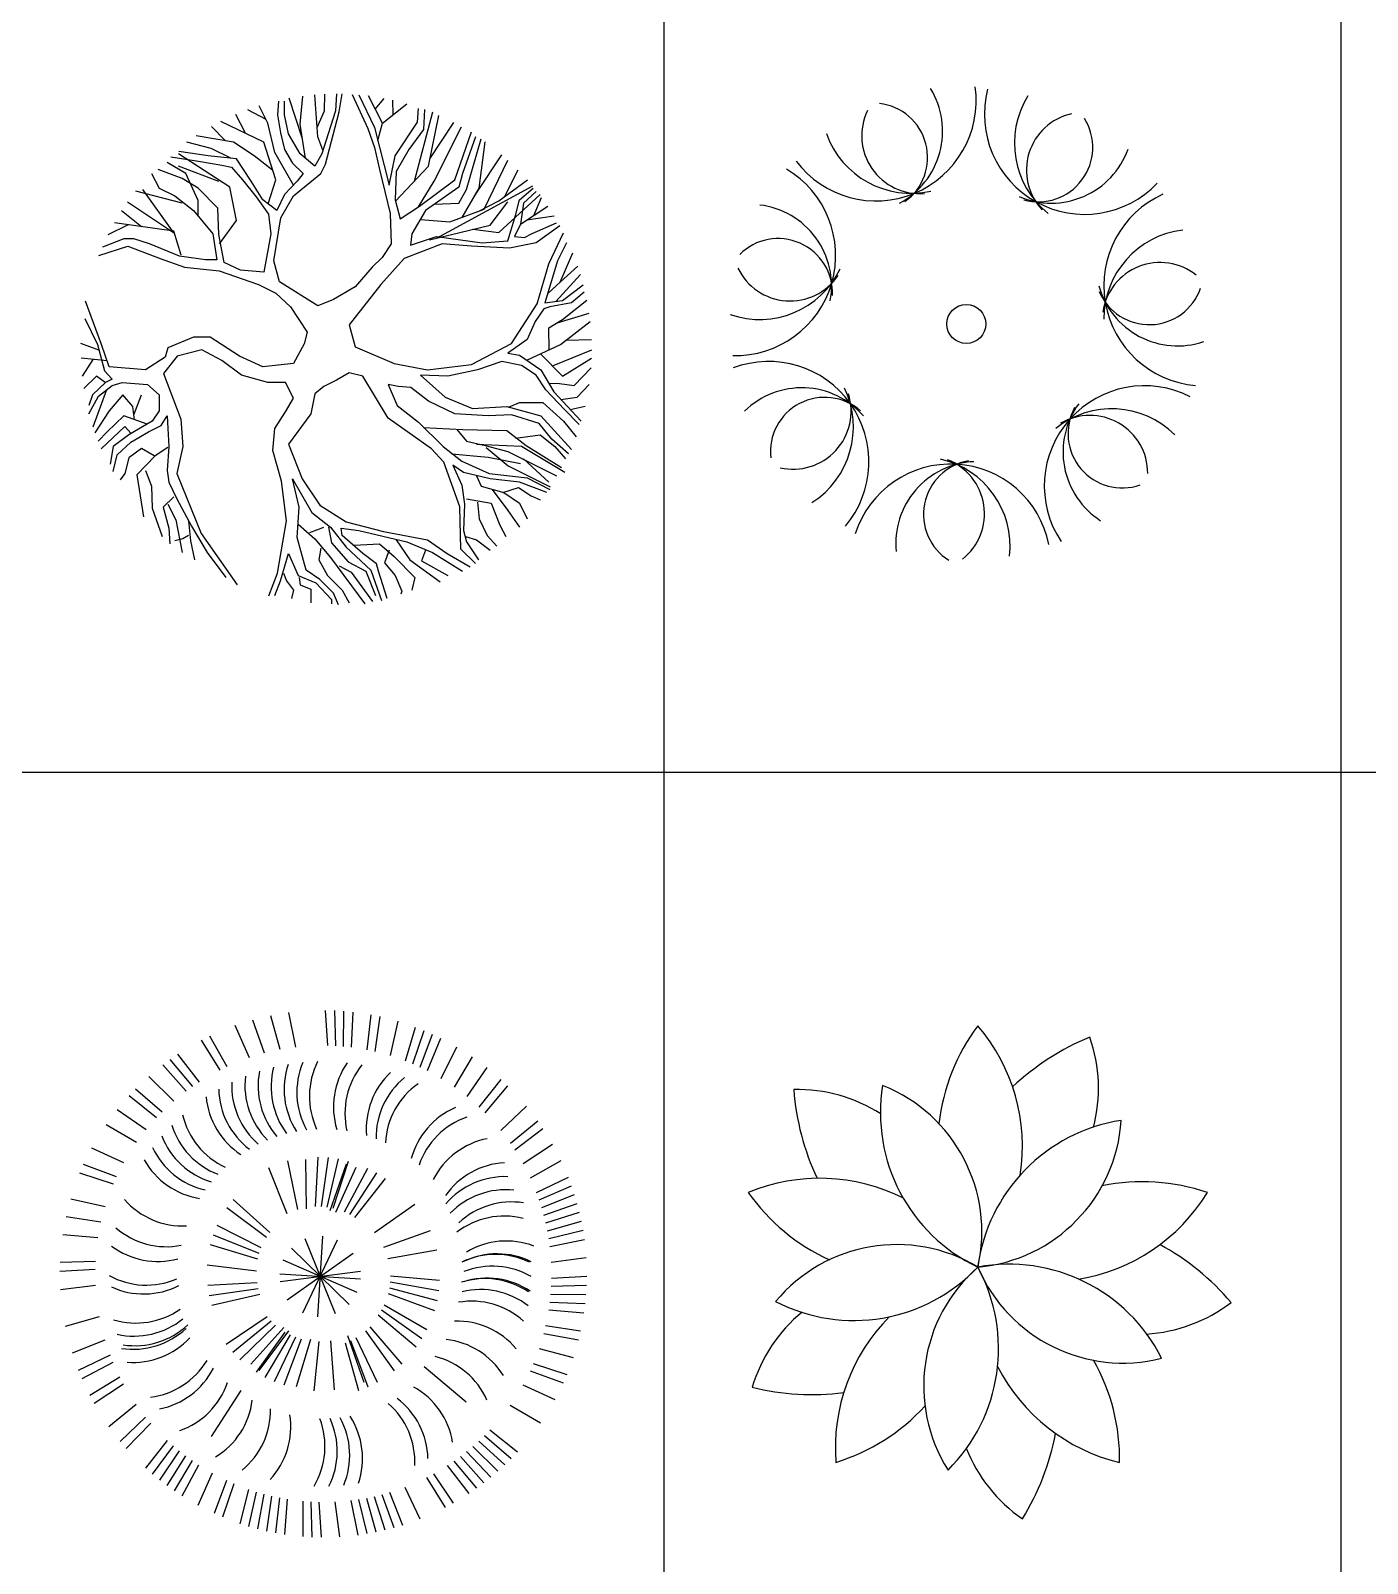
# Model space of a CAD drawing. Header units: inches. Extents: x 7658 to 73799, y 48 to 40262.
# Drawn here: x 32383 to 36546, y 28660 to 33433 of the extents above; entities that cross this region are included whole.
import ezdxf

# ---------------------------------------------------------------- set-up
doc = ezdxf.new("R2010")
doc.units = ezdxf.units.IN
doc.layers.add('www.cad-blocks.net', color=7, linetype='Continuous')
doc.styles.get("Standard").update_dxf_attribs({"font": 'arial.ttf'})

# ---------------------------------------------------------------- blocks, each defined once
blk = doc.blocks.new('A$C516926BB')
for p, q in [((22.968, 38.5194), (22.968, 0)), ((25.0771, 38.5194), (25.0771, 0)), ((0, 30.4302), (62.4121, 30.4302))]:
    blk.add_line(p, q)
blk = doc.blocks.new('A$C17B7700A')
at = {"color": 0}
for p, q in [((0.69, 1.4512), (0.6481, 1.5773)), ((0.6828, 1.4963), (0.6915, 1.5843)), ((0.7377, 1.4571), (0.7285, 1.5882)), ((0.759, 1.5387), (0.7591, 1.5902)), ((0.7956, 1.5911), (0.7926, 1.5387)), ((0.8047, 1.5355), (0.8141, 1.5908)), ((0.8447, 1.5895), (0.8932, 1.4832)), ((0.8658, 1.5878), (0.9145, 1.4865)), ((0.939, 1.4996), (0.8955, 1.5847)), ((0.9166, 1.5433), (0.9442, 1.577)), ((0.5765, 1.511), (0.52, 1.5419)), ((0.5822, 1.4996), (0.555, 1.5539)), ((0.6157, 1.5682), (0.6126, 1.5257)), ((0.634, 1.5257), (0.634, 1.5682)), ((0.7356, 1.4865), (0.759, 1.5387)), ((0.762, 1.3721), (0.8047, 1.5355)), ((0.7926, 1.5387), (0.7773, 1.4898)), ((0.939, 1.4996), (1.0148, 1.5602)), ((0.9721, 1.5261), (0.9717, 1.5713)), ((1.0388, 1.3198), (1.0957, 1.5353)), ((1.0487, 1.5028), (1.0518, 1.5453)), ((1.07, 1.542), (1.067, 1.4799)), ((0.4507, 1.445), (0.4066, 1.4896)), ((0.5699, 1.4407), (0.436, 1.5053)), ((0.5127, 1.4683), (0.4824, 1.5269)), ((0.6035, 1.4081), (0.5822, 1.4996)), ((0.6126, 1.5257), (0.6218, 1.4701)), ((0.6462, 1.4669), (0.634, 1.5257)), ((0.6998, 1.3902), (0.6828, 1.4963)), ((0.7773, 1.4898), (0.7499, 1.4048)), ((0.8932, 1.4832), (0.9145, 1.4244)), ((0.9145, 1.4865), (0.9603, 1.3068)), ((0.9248, 1.446), (0.939, 1.4996)), ((0.9786, 1.3983), (1.0487, 1.5028)), ((1.067, 1.4799), (1.0213, 1.4178)), ((1.0822, 1.3656), (1.1149, 1.5241)), ((1.0871, 1.3893), (1.1614, 1.5018)), ((1.1006, 1.3198), (1.1854, 1.4888)), ((0.4053, 1.4211), (0.3299, 1.4407)), ((0.4755, 1.4407), (0.359, 1.4607)), ((0.5395, 1.3983), (0.4755, 1.4407)), ((0.6065, 1.3231), (0.5699, 1.4407)), ((0.6218, 1.4701), (0.634, 1.4178)), ((0.6828, 1.4048), (0.6462, 1.4669)), ((0.7534, 1.4157), (0.7377, 1.4571)), ((1.1646, 1.3231), (1.2164, 1.4734)), ((1.2286, 1.4571), (1.1889, 1.3427)), ((1.2012, 1.2938), (1.2464, 1.4508)), ((1.2408, 1.297), (1.2586, 1.4423)), ((0.2803, 1.395), (0.3657, 1.3819)), ((0.4632, 1.3003), (0.3034, 1.4047)), ((0.3962, 1.3983), (0.3047, 1.4113)), ((0.4846, 1.3885), (0.3962, 1.3983)), ((0.4665, 1.3905), (0.4053, 1.4211)), ((0.5303, 1.3198), (0.4846, 1.3885)), ((0.597, 1.3537), (0.5395, 1.3983)), ((0.6616, 1.307), (0.6035, 1.4081)), ((0.634, 1.4178), (0.6584, 1.3754)), ((0.7285, 1.3656), (0.6828, 1.4048)), ((0.7499, 1.4048), (0.7285, 1.3656)), ((0.9145, 1.4244), (0.9298, 1.3558)), ((0.9603, 1.3068), (0.9786, 1.3983)), ((1.0213, 1.4178), (0.9816, 1.3492)), ((1.2331, 1.2841), (1.311, 1.4013)), ((1.2561, 1.2317), (1.3293, 1.3852)), ((0.2193, 1.3427), (0.2437, 1.297)), ((0.315, 1.3278), (0.2407, 1.3558)), ((0.3265, 1.3432), (0.2688, 1.3778)), ((0.4291, 1.318), (0.3034, 1.3662)), ((0.365, 1.2586), (0.3265, 1.3432)), ((0.3657, 1.3819), (0.4389, 1.3689)), ((0.4389, 1.3689), (0.4694, 1.3624)), ((0.4694, 1.3624), (0.5029, 1.3231)), ((0.6584, 1.3754), (0.6919, 1.3427)), ((0.6615, 1.2741), (0.7469, 1.3427)), ((0.6919, 1.3427), (0.6737, 1.3198)), ((0.7469, 1.3427), (0.762, 1.3721)), ((0.9298, 1.3558), (0.9633, 1.2185)), ((0.9816, 1.3492), (0.9786, 1.2611)), ((0.9796, 1.2572), (1.0822, 1.3656)), ((1.1889, 1.3427), (1.1768, 1.3003)), ((1.3195, 1.2707), (1.3615, 1.3543)), ((0.1919, 1.2932), (0.2881, 1.1587)), ((0.2437, 1.297), (0.2925, 1.2741)), ((0.365, 1.2971), (0.315, 1.3278)), ((0.4265, 1.2356), (0.365, 1.2971)), ((0.4842, 1.1971), (0.4632, 1.3003)), ((0.5029, 1.3231), (0.5457, 1.2702)), ((0.5669, 1.2611), (0.5303, 1.3198)), ((0.5832, 1.2486), (0.6065, 1.3231)), ((0.6737, 1.3198), (0.634, 1.2774)), ((1.0518, 1.2395), (1.1006, 1.3198)), ((1.0548, 1.2414), (1.1646, 1.3231)), ((1.1768, 1.3003), (1.0731, 1.2284)), ((1.1099, 1.1425), (1.4072, 1.3047)), ((1.1768, 1.2512), (1.2012, 1.2938)), ((1.1869, 1.2062), (1.2408, 1.297)), ((1.3018, 1.2578), (1.3908, 1.323)), ((1.3659, 1.2611), (1.4085, 1.297)), ((0.2881, 1.1587), (0.1453, 1.2541)), ((0.315, 1.2509), (0.1709, 1.2885)), ((0.2925, 1.2741), (0.3504, 1.2284)), ((0.365, 1.2125), (0.365, 1.2586)), ((0.5457, 1.2702), (0.5842, 1.2164)), ((0.6096, 1.2284), (0.5669, 1.2611)), ((0.634, 1.2774), (0.6096, 1.2284)), ((0.6226, 1.2048), (0.6615, 1.2741)), ((0.9786, 1.2611), (0.9938, 1.2023)), ((0.9938, 1.2023), (1.0548, 1.2414)), ((1.1013, 1.2479), (1.1768, 1.2512)), ((1.2218, 1.2651), (1.2331, 1.2841)), ((1.2368, 1.2246), (1.3018, 1.2578)), ((1.2743, 1.1826), (1.3293, 1.2545)), ((1.3018, 1.1598), (1.4302, 1.2778)), ((1.3536, 1.212), (1.3659, 1.2611)), ((1.378, 1.2512), (1.3689, 1.1859)), ((1.3689, 1.1859), (1.4542, 1.2414)), ((1.4176, 1.2872), (1.378, 1.2512)), ((1.4102, 1.2128), (1.4347, 1.2689)), ((0.189, 1.1772), (0.1267, 1.2265)), ((0.3504, 1.2284), (0.4111, 1.1549)), ((0.4297, 1.1532), (0.4265, 1.2356)), ((0.4311, 1.1239), (0.4842, 1.1971)), ((0.5842, 1.2164), (0.5919, 1.1549)), ((0.6005, 1.0716), (0.6226, 1.2048)), ((0.9633, 1.2185), (0.9664, 1.1238)), ((1.0731, 1.2284), (1.0303, 1.1549)), ((1.0585, 1.2001), (1.1493, 1.1924)), ((1.1493, 1.1924), (1.2561, 1.2317)), ((1.3293, 1.1337), (1.3536, 1.212)), ((1.389, 1.199), (1.4736, 1.2113)), ((0.1471, 1.183), (0.0841, 1.152)), ((0.2895, 1.1631), (0.104, 1.1891)), ((0.3123, 1.0887), (0.2895, 1.1631)), ((0.4111, 1.1549), (0.4227, 1.0742)), ((0.4457, 1.0665), (0.4297, 1.1532)), ((0.5919, 1.1549), (0.5699, 1.0356)), ((1.0303, 1.1549), (1.0264, 1.1203)), ((1.0264, 1.1203), (1.1072, 1.1472)), ((1.0852, 1.1365), (1.2743, 1.1826)), ((1.1072, 1.1472), (1.25, 1.1271)), ((1.2209, 1.1696), (1.3018, 1.1598)), ((1.3689, 1.1859), (1.3506, 1.1467)), ((1.3506, 1.1467), (1.381, 1.1434)), ((1.381, 1.1434), (1.4055, 1.1565)), ((1.4055, 1.1565), (1.4817, 1.1892)), ((1.4919, 1.1798), (1.4176, 1.1271)), ((1.4573, 1.0618), (1.5033, 1.1582)), ((0.0556, 1.0883), (0.1461, 1.1173)), ((0.134, 1.1402), (0.0668, 1.114)), ((0.1644, 1.1402), (0.134, 1.1402)), ((0.1461, 1.1173), (0.2468, 1.0781)), ((0.2132, 1.1238), (0.1644, 1.1402)), ((0.3073, 1.0857), (0.2132, 1.1238)), ((0.9664, 1.1238), (0.938, 1.0818)), ((1.1249, 1.1238), (1.0072, 1.078)), ((1.2164, 1.1173), (1.1249, 1.1238)), ((1.3353, 1.1108), (1.2164, 1.1173)), ((1.25, 1.1271), (1.3293, 1.1337)), ((1.4176, 1.1271), (1.3353, 1.1108)), ((1.5122, 1.1271), (1.4848, 1.0716)), ((0.2468, 1.0781), (0.3227, 1.0511)), ((0.388, 1.0742), (0.3073, 1.0857)), ((0.3227, 1.0511), (0.4303, 1.0396)), ((0.4227, 1.0742), (0.388, 1.0742)), ((0.4968, 1.0422), (0.4457, 1.0665)), ((0.6188, 1.0062), (0.6005, 1.0716)), ((0.9072, 1.0511), (0.8536, 0.9898)), ((0.938, 1.0818), (0.9072, 1.0511)), ((1.0072, 1.078), (0.9341, 0.9973)), ((1.4207, 0.9376), (1.4573, 1.0618)), ((1.4848, 1.0716), (1.4451, 0.9409)), ((1.4923, 1.0047), (1.532, 1.0958)), ((1.4939, 1.0062), (1.5474, 1.0548)), ((0.4303, 1.0396), (0.5534, 0.9973)), ((0.5699, 1.0356), (0.4968, 1.0422)), ((0.7377, 0.9311), (0.6188, 1.0062)), ((1.4539, 0.9699), (1.4939, 1.0062)), ((1.4793, 0.945), (1.556, 1.0285)), ((0.5534, 0.9973), (0.6072, 0.9704)), ((0.6072, 0.9704), (0.6523, 0.9278)), ((0.8536, 0.9898), (0.7865, 0.9507)), ((0.9341, 0.9973), (0.8352, 0.8723)), ((1.5, 0.9474), (1.564, 0.9964)), ((1.5671, 0.9736), (1.5274, 0.9409)), ((0.0638, 0.8102), (0.0141, 0.9455)), ((0.6523, 0.9278), (0.7042, 0.8494)), ((0.7865, 0.9507), (0.7377, 0.9311)), ((1.3414, 0.8135), (1.4207, 0.9376)), ((1.4421, 0.9212), (1.4146, 0.8821)), ((1.4603, 0.9278), (1.4421, 0.9212)), ((1.4451, 0.9409), (1.5, 0.9474)), ((1.5274, 0.9409), (1.4603, 0.9278)), ((1.4831, 0.8782), (1.5829, 0.9078)), ((1.5, 0.8886), (1.5759, 0.9488)), ((0.012, 0.8918), (0.0516, 0.8102)), ((0.8352, 0.8723), (0.8536, 0.8037)), ((1.4146, 0.8821), (1.3902, 0.8265)), ((1.4573, 0.8625), (1.5, 0.8886)), ((1.4587, 0.7941), (1.4573, 0.8625)), ((1.4939, 0.8102), (1.5861, 0.8825)), ((0.056, 0.7934), (0, 0.8136)), ((0.3504, 0.8331), (0.2711, 0.8004)), ((0.4023, 0.8331), (0.3504, 0.8331)), ((0.4937, 0.7743), (0.4023, 0.8331)), ((0.6957, 0.8128), (0.6615, 0.7514)), ((0.7042, 0.8494), (0.6957, 0.8128)), ((1.2164, 0.7481), (1.3414, 0.8135)), ((1.3902, 0.8265), (1.3293, 0.7841)), ((1.5122, 0.8245), (1.5903, 0.8264)), ((0.0817, 0.7599), (0.0003, 0.7678)), ((0.0366, 0.7643), (0.0042, 0.7117)), ((0.0516, 0.8102), (0.0729, 0.7285)), ((0.0882, 0.7416), (0.0638, 0.8102)), ((0.262, 0.771), (0.201, 0.7318)), ((0.2996, 0.7744), (0.2573, 0.7206)), ((0.2711, 0.8004), (0.262, 0.771)), ((0.3765, 0.7936), (0.2996, 0.7744)), ((0.4389, 0.7612), (0.3765, 0.7936)), ((0.5669, 0.7416), (0.4937, 0.7743)), ((0.8536, 0.8037), (0.9755, 0.7514)), ((1.3293, 0.7841), (1.3659, 0.7775)), ((1.3659, 0.7775), (1.4329, 0.7318)), ((1.3885, 0.762), (1.4939, 0.8102)), ((1.4311, 0.7815), (1.5, 0.7122)), ((1.4685, 0.7439), (1.5908, 0.7938)), ((1.5, 0.7122), (1.5904, 0.768)), ((0.0729, 0.7285), (0.0974, 0.7024)), ((0.201, 0.7318), (0.0882, 0.7416)), ((0.2573, 0.7206), (0.3108, 0.5783)), ((0.4998, 0.7155), (0.4389, 0.7612)), ((0.6615, 0.7514), (0.5669, 0.7416)), ((0.8352, 0.722), (0.7956, 0.6991)), ((0.8779, 0.7122), (0.8352, 0.722)), ((0.9755, 0.7514), (1.0792, 0.7318)), ((1.0792, 0.7318), (1.2164, 0.7481)), ((1.2347, 0.7318), (1.1432, 0.7122)), ((1.3109, 0.7579), (1.2347, 0.7318)), ((1.3719, 0.7449), (1.3109, 0.7579)), ((1.4176, 0.7155), (1.3719, 0.7449)), ((1.4329, 0.7318), (1.4726, 0.6631)), ((1.5366, 0.6828), (1.5888, 0.7381)), ((0.0486, 0.7122), (0.0091, 0.6739)), ((0.076, 0.6926), (0.0363, 0.6534)), ((0.0798, 0.6694), (0.0375, 0.5534)), ((0.0759, 0.6925), (0.0486, 0.7122)), ((0.0547, 0.6501), (0.0974, 0.6828)), ((0.0974, 0.7024), (0.076, 0.6926)), ((0.0974, 0.6828), (0.1279, 0.6926)), ((0.1279, 0.6926), (0.2071, 0.686)), ((0.2071, 0.686), (0.2437, 0.6534)), ((0.5822, 0.6926), (0.4998, 0.7155)), ((0.6371, 0.6926), (0.5822, 0.6926)), ((0.6615, 0.6436), (0.6371, 0.6926)), ((0.756, 0.6795), (0.7285, 0.6566)), ((0.7956, 0.6991), (0.756, 0.6795)), ((0.9572, 0.5815), (0.8779, 0.7122)), ((0.9877, 0.6795), (0.9572, 0.686)), ((0.9572, 0.686), (0.9847, 0.6207)), ((1.0273, 0.6763), (0.9877, 0.6795)), ((1.0822, 0.6338), (1.0273, 0.6763)), ((1.1432, 0.7122), (1.0579, 0.7155)), ((1.0579, 0.7155), (1.1341, 0.6469)), ((1.4482, 0.6697), (1.4176, 0.7155)), ((1.5061, 0.6077), (1.4482, 0.6697)), ((1.4567, 0.6905), (1.4908, 0.6893)), ((1.4908, 0.6893), (1.5366, 0.6828)), ((1.5457, 0.6469), (1.5833, 0.6863)), ((0.0363, 0.6534), (0.0241, 0.6207)), ((0.0241, 0.5945), (0.0547, 0.6501)), ((0.1309, 0.6534), (0.0882, 0.6044)), ((0.1614, 0.6174), (0.1309, 0.6534)), ((0.1648, 0.5918), (0.1888, 0.6534)), ((0.2437, 0.6534), (0.2437, 0.6044)), ((0.6371, 0.6011), (0.6615, 0.6436)), ((0.7285, 0.6566), (0.7163, 0.5945)), ((0.9847, 0.6207), (1.0518, 0.5684)), ((1.1646, 0.5945), (1.0822, 0.6338)), ((1.1341, 0.6469), (1.2195, 0.6109)), ((1.3318, 0.6159), (1.3659, 0.6305)), ((1.3659, 0.6305), (1.439, 0.6305)), ((1.439, 0.6305), (1.503, 0.5717)), ((1.4726, 0.6631), (1.558, 0.5717)), ((1.4951, 0.639), (1.5457, 0.6469)), ((0.0882, 0.6044), (0.0436, 0.5351)), ((0.134, 0.588), (0.0821, 0.5391)), ((0.2067, 0.5626), (0.134, 0.588)), ((0.1669, 0.5765), (0.1614, 0.6174)), ((0.2437, 0.6044), (0.2223, 0.5717)), ((0.2498, 0.5586), (0.2681, 0.588)), ((0.2681, 0.588), (0.2711, 0.5488)), ((0.3108, 0.5783), (0.3169, 0.4933)), ((0.6035, 0.5488), (0.6371, 0.6011)), ((0.7163, 0.5945), (0.6462, 0.4998)), ((1.0918, 0.4862), (0.9572, 0.5815)), ((1.2682, 0.588), (1.1646, 0.5945)), ((1.2195, 0.6109), (1.3262, 0.6174)), ((1.3414, 0.5913), (1.2682, 0.588)), ((1.3262, 0.6174), (1.4329, 0.588)), ((1.4268, 0.5651), (1.3414, 0.5913)), ((1.4329, 0.588), (1.5274, 0.4835)), ((1.5518, 0.5619), (1.5061, 0.6077)), ((1.5242, 0.6078), (1.5709, 0.6186)), ((0.0821, 0.5391), (0.0532, 0.5091)), ((0.137, 0.5554), (0.0626, 0.4857)), ((0.1492, 0.5292), (0.1004, 0.4933)), ((0.1566, 0.5335), (0.137, 0.5554)), ((0.2223, 0.5717), (0.1492, 0.5292)), ((0.1553, 0.5064), (0.2102, 0.5391)), ((0.2102, 0.5391), (0.2498, 0.5586)), ((0.2711, 0.5488), (0.2742, 0.4933)), ((0.5974, 0.4802), (0.6035, 0.5488)), ((1.0518, 0.5684), (1.128, 0.4933)), ((1.067, 0.5521), (1.1889, 0.5456)), ((1.1707, 0.5456), (1.2012, 0.5097)), ((1.1889, 0.5456), (1.3262, 0.5423)), ((1.3262, 0.5423), (1.3872, 0.4965)), ((1.3536, 0.5194), (1.4299, 0.5292)), ((1.4664, 0.5162), (1.4268, 0.5651)), ((1.4299, 0.5292), (1.4756, 0.4933)), ((1.503, 0.5717), (1.5429, 0.5236)), ((0.1004, 0.4933), (0.0913, 0.4378)), ((0.1126, 0.4671), (0.1553, 0.5064)), ((0.1888, 0.4868), (0.1492, 0.4573)), ((0.2284, 0.4639), (0.1888, 0.4868)), ((0.2711, 0.49), (0.2315, 0.4639)), ((0.2742, 0.4933), (0.2681, 0.4182)), ((0.3169, 0.4933), (0.2986, 0.4084)), ((0.6249, 0.3855), (0.5974, 0.4802)), ((0.6462, 0.4998), (0.6889, 0.392)), ((1.1303, 0.4439), (1.0918, 0.4862)), ((1.128, 0.4933), (1.1859, 0.4476)), ((1.2012, 0.5097), (1.2591, 0.4965)), ((1.2316, 0.4998), (1.3725, 0.4938)), ((1.2591, 0.4965), (1.3293, 0.477)), ((1.2621, 0.49), (1.3302, 0.4324)), ((1.3725, 0.4938), (1.5071, 0.4131)), ((1.3872, 0.4965), (1.4969, 0.4279)), ((1.5183, 0.4704), (1.4664, 0.5162)), ((1.4756, 0.4933), (1.5091, 0.4541)), ((0.1004, 0.4149), (0.1126, 0.4671)), ((0.1492, 0.4573), (0.137, 0.4084)), ((0.2315, 0.4639), (0.1736, 0.4051)), ((1.1803, 0.3055), (1.1303, 0.4439)), ((1.1554, 0.4704), (1.2687, 0.4593)), ((1.192, 0.4116), (1.1585, 0.4345)), ((1.1585, 0.4345), (1.1859, 0.3724)), ((1.1859, 0.4476), (1.2713, 0.4084)), ((1.2687, 0.4593), (1.3687, 0.44)), ((1.3293, 0.477), (1.4817, 0.4018)), ((1.3302, 0.4324), (1.461, 0.367)), ((1.378, 0.4541), (1.4572, 0.3824)), ((0.137, 0.4084), (0.1217, 0.3887)), ((0.1736, 0.4051), (0.1949, 0.2744)), ((0.201, 0.4182), (0.2193, 0.3691)), ((0.2681, 0.4182), (0.2742, 0.3822)), ((0.2742, 0.3822), (0.2986, 0.3299)), ((0.2986, 0.4084), (0.3748, 0.2221)), ((0.6401, 0.2613), (0.6249, 0.3855)), ((0.6797, 0.3038), (0.6584, 0.392)), ((0.6584, 0.392), (0.7194, 0.2875)), ((0.6889, 0.392), (0.7438, 0.3104)), ((1.2743, 0.392), (1.192, 0.4116)), ((1.2316, 0.4018), (1.2469, 0.3691)), ((1.2713, 0.4084), (1.3902, 0.3953)), ((1.3659, 0.3822), (1.2743, 0.392)), ((1.4512, 0.3496), (1.3659, 0.3822)), ((1.3902, 0.3953), (1.4603, 0.3593)), ((0.2193, 0.3691), (0.2223, 0.3005)), ((0.2895, 0.3364), (0.2559, 0.3038)), ((1.1859, 0.3724), (1.1951, 0.3136)), ((1.2469, 0.3691), (1.317, 0.3496)), ((1.2805, 0.3593), (1.3293, 0.294)), ((1.314, 0.3496), (1.3628, 0.3658)), ((1.317, 0.3496), (1.3659, 0.3169)), ((1.3628, 0.3658), (1.4024, 0.3397)), ((1.4024, 0.3397), (1.4299, 0.3267)), ((0.2223, 0.3005), (0.2529, 0.2124)), ((0.2559, 0.3038), (0.2742, 0.2384)), ((0.2711, 0.3136), (0.2955, 0.2646)), ((0.2986, 0.3299), (0.3443, 0.245)), ((0.6737, 0.2091), (0.6797, 0.3038)), ((0.7194, 0.2875), (0.7773, 0.2417)), ((0.7438, 0.3104), (0.8261, 0.2581)), ((1.1829, 0.1731), (1.1803, 0.3055)), ((1.1951, 0.3136), (1.192, 0.2319)), ((1.2012, 0.3299), (1.2774, 0.3169)), ((1.2347, 0.3201), (1.2408, 0.2678)), ((1.2774, 0.3169), (1.3048, 0.2483)), ((1.3293, 0.294), (1.3659, 0.2417)), ((1.3659, 0.3169), (1.3902, 0.2678)), ((0.2955, 0.2646), (0.315, 0.1633)), ((0.3352, 0.2613), (0.3413, 0.1992)), ((0.3443, 0.245), (0.3931, 0.1633)), ((0.6126, 0.098), (0.6401, 0.2613)), ((0.6767, 0.2515), (0.7285, 0.2058)), ((0.7133, 0.2254), (0.756, 0.2417)), ((0.7712, 0.2417), (0.7804, 0.1927)), ((0.7773, 0.2417), (0.8261, 0.1797)), ((0.8261, 0.2581), (0.942, 0.2286)), ((1.2408, 0.2678), (1.2652, 0.2156)), ((1.3048, 0.2483), (1.3232, 0.2124)), ((0.2742, 0.2384), (0.2773, 0.1895)), ((0.3169, 0.2058), (0.2925, 0.1992)), ((0.3352, 0.2156), (0.3169, 0.2058)), ((0.3413, 0.1992), (0.3535, 0.1404)), ((0.3748, 0.2221), (0.4867, 0.0623)), ((0.7011, 0.1078), (0.6737, 0.2091)), ((0.7285, 0.2058), (0.7773, 0.147)), ((0.7804, 0.1927), (0.8322, 0.1339)), ((0.8139, 0.2156), (0.8109, 0.2384)), ((0.8109, 0.2384), (0.8658, 0.2319)), ((0.8779, 0.16), (0.8139, 0.2156)), ((0.8658, 0.2319), (1.0152, 0.196)), ((0.942, 0.2286), (1.0792, 0.2025)), ((0.9816, 0.2025), (1.0243, 0.1404)), ((1.0152, 0.196), (1.0945, 0.1633)), ((1.0792, 0.2025), (1.1402, 0.16)), ((1.192, 0.2319), (1.2012, 0.196)), ((1.1981, 0.2124), (1.2316, 0.2025)), ((1.2012, 0.196), (1.2378, 0.1404)), ((1.2316, 0.2025), (1.2743, 0.1698)), ((1.2652, 0.2156), (1.2957, 0.1829)), ((0.3931, 0.1633), (0.451, 0.0849)), ((0.6218, 0.0751), (0.6462, 0.16)), ((0.6462, 0.16), (0.6767, 0.0914)), ((0.7469, 0.1764), (0.7407, 0.1404)), ((0.7773, 0.147), (0.884, 0.0032)), ((0.8261, 0.1797), (0.9024, 0.1078)), ((0.8505, 0.1862), (0.9298, 0.1895)), ((0.9206, 0.1274), (0.8779, 0.16)), ((0.9298, 0.1895), (0.9755, 0.1503)), ((0.9603, 0.1698), (0.945, 0.1306)), ((0.9755, 0.1503), (1.0395, 0.0849)), ((1.0731, 0.1698), (1.0609, 0.1371)), ((1.0945, 0.1633), (1.1889, 0.1045)), ((1.1402, 0.16), (1.2121, 0.1179)), ((1.2288, 0.1285), (1.1829, 0.1731)), ((0.5857, 0.0281), (0.6126, 0.098)), ((0.631, 0.098), (0.6401, 0.0751)), ((0.7438, 0.0784), (0.7011, 0.1078)), ((0.7407, 0.1404), (0.7682, 0.0914)), ((0.8047, 0.1209), (0.8413, 0.1012)), ((0.8322, 0.1339), (0.8871, 0.1045)), ((0.8413, 0.1012), (0.9084, 0.0098)), ((0.8871, 0.1045), (0.9176, 0.0294)), ((0.9024, 0.1078), (0.9359, 0.013)), ((0.9267, 0.1045), (0.9206, 0.1274)), ((0.9541, 0.0196), (0.9267, 0.1045)), ((0.945, 0.1306), (0.9786, 0.0914)), ((1.0243, 0.1404), (1.1188, 0.0718)), ((1.0609, 0.1371), (1.1432, 0.0914)), ((0.6035, 0.0294), (0.6218, 0.0751)), ((0.6401, 0.0751), (0.6615, 0.0457)), ((0.6767, 0.0914), (0.7316, 0.0685)), ((0.6797, 0.0849), (0.6828, 0.062)), ((0.6828, 0.062), (0.7163, 0.049)), ((0.7163, 0.049), (0.7163, 0.0065)), ((0.7316, 0.0685), (0.7804, 0.0163)), ((0.7865, 0.0359), (0.7438, 0.0784)), ((0.7682, 0.0914), (0.8139, 0.0457)), ((0.9786, 0.0914), (0.9999, 0.0424)), ((1.0395, 0.0849), (1.0304, 0.0457)), ((0.6615, 0.0457), (0.6553, 0.0196)), ((0.7804, 0.0163), (0.7804, 0.0032)), ((0.8017, 0), (0.7865, 0.0359)), ((0.8139, 0.0457), (0.8352, 0.0065)), ((0.9999, 0.0424), (0.9968, 0.0326))]:
    blk.add_line(p, q, dxfattribs=at)
at = {"color": 0, "width": 0.8, "flags": 9}
for tag, p in [('YSIZE', (0.8638, 0.7955)), ('XSIZE', (0.6593, 0.7556)), ('YSIZE', (1.0588, 0.7303)), ('XSIZE', (0.6388, 0.6879))]:
    blk.add_attdef(tag, p, '', height=0.000313, dxfattribs=at)
blk = doc.blocks.new('A$C173254E5')
at = {"color": 0}
for centre, major_axis, start_param, end_param in [((0.4538, 1.4315), (-0.3121, 0), 0.647163, 3.279985), ((0.4069, 1.3364), (-0.18, 0.18), 2.849491, 4.477456), ((1.1034, 1.3895), (0.3121, 0), 2.891156, 5.523978), ((1.1642, 1.2987), (0.1975, 0.1975), 1.799929, 3.253944), ((0.5898, 1.3221), (0.1275, 0.1275), 1.905062, 4.007947), ((0.4452, 1.2546), (-0.1197, 0.1197), 2.980486, 5.384142), ((1.1026, 1.215), (0.1275, 0.1275), 1.007464, 3.110349), ((0.9597, 1.2859), (0.1197, 0.1197), 3.653685, 6.05734), ((0.5627, 1.4224), (-0.1975, 0.1975), 1.126731, 2.580746), ((0.9998, 1.3669), (0.18, 0.18), 3.522689, 5.150655), ((0.016, 0.9499), (-0.3121, 0), 1.54476, 4.177582), ((0.0611, 0.8539), (-0.18, 0.18), 3.747089, 5.375054), ((1.4756, 0.8555), (-0.3121, 0), -1.148033, 1.484788), ((0.1489, 0.8328), (-0.1197, 0.1197), 3.878084, 6.28174), ((1.4424, 0.7513), (0.1975, 0.1975), 0.902331, 2.356346), ((0.091, 1.0293), (-0.1975, 0.1975), 2.024329, 3.478344), ((0.1863, 0.988), (-0.1275, 0.1275), 1.231863, 3.334748), ((1.3386, 0.7472), (-0.1275, 0.1275), -1.460931, 0.641955), ((1.3932, 0.9224), (-0.18, 0.18), 1.054295, 2.68226), ((1.305, 0.9032), (0.1197, 0.1197), 2.756087, 5.159742), ((0.735, 0.7361), (-0.043, 0.043), 3.926991, 10.210176), ((0.1196, 0.3072), (-0.3121, 0), 2.442359, 5.07518), ((1.2901, 0.2315), (0.3121, 0), 1.095961, 3.728782), ((0.2228, 0.2827), (-0.18, 0.18), 4.644687, 6.272652), ((0.1042, 0.4154), (0.1975, 0.1975), 4.492723, 5.946738), ((0.294, 0.3382), (0.1197, 0.1197), 0.063293, 2.466948), ((0.196, 0.4642), (-0.1275, 0.1275), 2.129461, 4.232346), ((1.188, 0.1925), (0.1975, 0.1975), 0.004733, 1.458749), ((1.291, 0.3376), (0.18, 0.18), 1.727494, 3.355459), ((1.12, 0.2711), (0.1275, 0.1275), 5.495453, 7.598339), ((1.2211, 0.3947), (-0.1197, 0.1197), 0.287693, 2.691348), ((0.6866, -0.0124), (-0.3121, 0), 3.339956, 5.972778), ((0.7701, 0.0529), (0.18, 0.18), 0.829896, 2.457861), ((0.7711, 0.1432), (-0.1197, 0.1197), -0.609905, 1.79375), ((0.5924, 0.043), (0.1975, 0.1975), 5.390321, 6.844336), ((0.6115, 0.1452), (-0.1275, 0.1275), 3.027059, 5.129944)]:
    blk.add_ellipse(centre, major_axis=major_axis, ratio=1, start_param=start_param, end_param=end_param, dxfattribs=at)
blk = doc.blocks.new('A$C10F60B90')
at = {"color": 0}
for p, q in [((0.686, 1.5186), (0.6566, 1.6242)), ((0.7351, 1.5262), (0.713, 1.6337)), ((0.8341, 1.5312), (0.8273, 1.6407)), ((0.8589, 1.5303), (0.8559, 1.64)), ((0.8837, 1.5285), (0.8845, 1.6382)), ((0.9084, 1.5259), (0.913, 1.6355)), ((0.9574, 1.518), (0.9696, 1.6271)), ((0.5902, 1.4931), (0.5463, 1.5936)), ((0.6377, 1.5075), (0.6009, 1.6108)), ((0.9816, 1.5128), (0.9977, 1.6214)), ((1.0295, 1.4999), (1.0531, 1.607)), ((1.0764, 1.4836), (1.1074, 1.5889)), ((1.0994, 1.4743), (1.1341, 1.5784)), ((0.4988, 1.4545), (0.4413, 1.5479)), ((0.5211, 1.4653), (0.467, 1.5607)), ((1.1221, 1.4642), (1.1604, 1.567)), ((1.1444, 1.4532), (1.1862, 1.5547)), ((0.4137, 1.4036), (0.3438, 1.4881)), ((0.4343, 1.4174), (0.3674, 1.5043)), ((1.1877, 1.4291), (1.2365, 1.5274)), ((1.2293, 1.402), (1.2848, 1.4966)), ((0.3549, 1.3579), (0.2766, 1.4346)), ((0.3936, 1.389), (0.3207, 1.4711)), ((1.2689, 1.3721), (1.3309, 1.4626)), ((0.3186, 1.3241), (0.235, 1.3952)), ((1.3063, 1.3394), (1.3744, 1.4254)), ((1.3241, 1.3222), (1.3952, 1.4057)), ((0.3013, 1.3063), (0.2153, 1.3744)), ((1.3738, 1.2667), (1.4532, 1.3424)), ((0.2687, 1.2689), (0.1782, 1.3309)), ((1.4036, 1.2271), (1.4881, 1.297)), ((0.2387, 1.2293), (0.1441, 1.2848)), ((1.4174, 1.2065), (1.5043, 1.2734)), ((0.1992, 1.1662), (0.0993, 1.2116)), ((1.4429, 1.1639), (1.5343, 1.2245)), ((0.1765, 1.1221), (0.0737, 1.1604)), ((0.7073, 1.0073), (0.6502, 1.1504)), ((0.7414, 1.0211), (0.71, 1.1719)), ((0.768, 1.0228), (0.7661, 1.1768)), ((0.7959, 1.0302), (0.8046, 1.184)), ((0.8143, 1.03), (0.8364, 1.1825)), ((0.8327, 1.0283), (0.8679, 1.1782)), ((0.8412, 1.0175), (0.8921, 1.1629)), ((0.8508, 1.0249), (0.899, 1.1712)), ((0.8589, 1.0123), (0.9222, 1.1527)), ((0.8859, 1.0135), (0.9587, 1.1492)), ((1.4653, 1.1196), (1.5607, 1.1738)), ((0.1664, 1.0994), (0.0623, 1.1341)), ((0.9025, 1.0055), (0.9869, 1.1344)), ((0.9184, 0.9962), (1.0137, 1.1172)), ((1.4846, 1.0739), (1.5836, 1.1213)), ((0.1408, 1.0295), (0.0337, 1.0531)), ((0.6538, 0.9491), (0.5391, 1.0519)), ((1.4931, 1.0506), (1.5936, 1.0944)), ((1.5007, 1.0269), (1.6027, 1.0673)), ((0.6434, 0.9339), (0.5202, 1.0263)), ((0.9793, 0.9493), (1.1055, 1.0377)), ((1.5075, 1.0031), (1.6108, 1.0398)), ((1.5134, 0.979), (1.618, 1.0121)), ((0.1279, 0.9816), (0.0194, 0.9977)), ((0.6269, 0.9009), (0.4895, 0.9705)), ((1.0091, 0.9029), (1.1538, 0.9555)), ((1.5186, 0.9547), (1.6242, 0.9842)), ((1.5228, 0.9302), (1.6295, 0.956)), ((0.1183, 0.9329), (0.0089, 0.9414)), ((0.6163, 0.8656), (0.4689, 0.9103)), ((0.6208, 0.8835), (0.4779, 0.9409)), ((0.757, 0.6987), (0.865, 0.9262)), ((0.858, 0.6956), (0.764, 0.9292)), ((0.8032, 0.6868), (0.8188, 0.9381)), ((1.5262, 0.9057), (1.6337, 0.9277)), ((0.9263, 0.7618), (0.6957, 0.863)), ((0.7083, 0.7396), (0.9137, 0.8852)), ((0.901, 0.7244), (0.721, 0.9005)), ((1.0218, 0.8683), (1.1735, 0.895)), ((1.5305, 0.8562), (1.6392, 0.8707)), ((0.1095, 0.8341), (0, 0.8273)), ((0.1104, 0.8589), (0.0007, 0.8559)), ((0.612, 0.829), (0.4591, 0.8475)), ((0.6854, 0.8203), (0.9366, 0.8046)), ((0.6862, 0.7962), (0.9358, 0.8287)), ((1.0292, 0.8136), (1.1827, 0.8002)), ((1.5312, 0.8066), (1.6407, 0.8134)), ((0.1103, 0.7845), (0.0015, 0.77)), ((0.6142, 0.7922), (0.4604, 0.7838)), ((0.6176, 0.7741), (0.4652, 0.7523)), ((1.0261, 0.7769), (1.1749, 0.737)), ((1.0285, 0.7952), (1.1802, 0.7684)), ((1.5303, 0.7818), (1.64, 0.7848)), ((0.6227, 0.7564), (0.4727, 0.7214)), ((1.0097, 0.7242), (1.1431, 0.6472)), ((1.0222, 0.7589), (1.1669, 0.7062)), ((1.5259, 0.7324), (1.6355, 0.7277)), ((1.5285, 0.757), (1.6382, 0.7562)), ((0.1222, 0.686), (0.0165, 0.6566)), ((0.6453, 0.6866), (0.5179, 0.6001)), ((0.6576, 0.6729), (0.5382, 0.5756)), ((0.9914, 0.6922), (1.1094, 0.5932)), ((1.0013, 0.7078), (1.1274, 0.6194)), ((1.5224, 0.7078), (1.6318, 0.6993)), ((0.671, 0.6603), (0.5606, 0.5529)), ((0.6971, 0.6533), (0.5943, 0.5386)), ((0.701, 0.6388), (0.6109, 0.5139)), ((0.7124, 0.6429), (0.62, 0.5197)), ((0.7173, 0.6301), (0.6384, 0.4979)), ((0.7342, 0.6229), (0.6672, 0.4843)), ((0.896, 0.6282), (0.9466, 0.4828)), ((0.9215, 0.6217), (0.9878, 0.4827)), ((0.9514, 0.6432), (1.0409, 0.5178)), ((0.9649, 0.6558), (1.0649, 0.5387)), ((1.5068, 0.635), (1.6147, 0.6152)), ((1.5128, 0.6591), (1.6214, 0.643)), ((0.14, 0.6138), (0.038, 0.5734)), ((0.7518, 0.6172), (0.697, 0.4732)), ((0.7806, 0.6158), (0.7359, 0.4685)), ((0.8064, 0.6094), (0.7908, 0.4562)), ((0.8432, 0.6122), (0.8544, 0.4586)), ((0.8883, 0.6057), (0.9295, 0.4573)), ((0.9053, 0.613), (0.9592, 0.4687)), ((1.4922, 0.5876), (1.5984, 0.5603)), ((0.1561, 0.5668), (0.0571, 0.5195)), ((0.1653, 0.5438), (0.0681, 0.493)), ((1.1348, 0.5314), (1.2652, 0.4217)), ((1.4743, 0.5413), (1.5784, 0.5066)), ((0.1862, 0.4988), (0.0928, 0.4413)), ((1.4642, 0.5186), (1.567, 0.4804)), ((0.1978, 0.4768), (0.1064, 0.4162)), ((0.5637, 0.457), (0.4713, 0.3139)), ((1.4416, 0.4745), (1.5414, 0.4291)), ((0.2372, 0.4137), (0.1526, 0.3438)), ((1.402, 0.4114), (1.4966, 0.3559)), ((0.267, 0.374), (0.1875, 0.2983)), ((0.2829, 0.3549), (0.2061, 0.2766)), ((1.3394, 0.3345), (1.4254, 0.2663)), ((0.3345, 0.3013), (0.2663, 0.2153)), ((1.3043, 0.2994), (1.3853, 0.2254)), ((1.3222, 0.3166), (1.4057, 0.2455)), ((0.3529, 0.2847), (0.2877, 0.1964)), ((0.3719, 0.2687), (0.3098, 0.1782)), ((0.3914, 0.2533), (0.3326, 0.1607)), ((0.4114, 0.2387), (0.3559, 0.1441)), ((1.2472, 0.2517), (1.32, 0.1696)), ((1.2667, 0.267), (1.3424, 0.1875)), ((1.2858, 0.2829), (1.3641, 0.2061)), ((0.432, 0.2248), (0.3798, 0.1283)), ((0.4745, 0.1992), (0.4291, 0.0993)), ((1.1639, 0.1978), (1.2245, 0.1064)), ((1.2065, 0.2233), (1.2734, 0.1364)), ((1.2271, 0.2372), (1.297, 0.1526)), ((0.5186, 0.1765), (0.4804, 0.0737)), ((0.5413, 0.1664), (0.5066, 0.0623)), ((0.5876, 0.1485), (0.5603, 0.0423)), ((1.0739, 0.1561), (1.1213, 0.0571)), ((1.1419, 0.1862), (1.1994, 0.0928)), ((0.6112, 0.1408), (0.5876, 0.0337)), ((0.635, 0.1339), (0.6152, 0.026)), ((0.6591, 0.1279), (0.643, 0.0194)), ((0.6834, 0.1227), (0.6711, 0.0137)), ((0.7078, 0.1183), (0.6993, 0.0089)), ((0.757, 0.1122), (0.7562, 0.0025)), ((0.7818, 0.1104), (0.7848, 0.0007)), ((0.8066, 0.1095), (0.8134, 0)), ((0.8562, 0.1103), (0.8707, 0.0015)), ((0.9057, 0.1145), (0.9277, 0.007)), ((0.9302, 0.1179), (0.956, 0.0113)), ((0.9547, 0.1222), (0.9842, 0.0165)), ((0.979, 0.1273), (1.0121, 0.0227)), ((1.0031, 0.1332), (1.0398, 0.0299)), ((1.0269, 0.14), (1.0673, 0.038))]:
    blk.add_line(p, q, dxfattribs=at)
for centre, major_axis, start_param, end_param in [((1.0181, 1.373), (-0.1705, 0.1705), 0.318512, 1.220757), ((0.8172, 1.4073), (0.1705, 0.1705), 2.238374, 3.140619), ((0.8581, 1.4061), (-0.1705, 0.1705), 0.597764, 1.500009), ((0.8989, 1.4021), (0.1705, 0.1705), 2.098748, 3.000992), ((0.9393, 1.3952), (0.1705, 0.1705), 2.028934, 2.931179), ((0.9791, 1.3855), (0.1705, 0.1705), 1.959121, 2.861366), ((1.0931, 1.3401), (-0.1705, 0.1705), 0.178886, 1.08113), ((1.1287, 1.3198), (0.1705, 0.1705), 1.679869, 2.582113), ((1.1952, 1.272), (0.1705, 0.1705), 1.540242, 2.442487), ((0.7355, 1.4012), (-0.1705, 0.1705), 0.807204, 1.709449), ((0.7763, 1.4057), (0.1705, 0.1705), 2.308187, 3.210432), ((1.2258, 1.2448), (-0.1705, 0.1705), -0.100367, 0.801878), ((1.2545, 1.2155), (0.1705, 0.1705), 1.400616, 2.302861), ((0.6952, 1.3939), (0.1705, 0.1705), 2.447813, 3.350058), ((1.3271, 1.1166), (-0.1705, 0.1705), -0.37962, 0.522625), ((0.6166, 1.3709), (-0.1705, 0.1705), 1.016643, 1.918888), ((1.3465, 1.0805), (-0.1705, 0.1705), -0.449433, 0.452812), ((0.542, 1.3371), (0.1705, 0.1705), 2.727066, 3.629311), ((0.5787, 1.3553), (0.1705, 0.1705), 2.657253, 3.559498), ((1.3776, 1.0048), (0.1705, 0.1705), 0.981737, 1.883982), ((0.5066, 1.3165), (0.1705, 0.1705), 2.796879, 3.699124), ((0.4728, 1.2934), (-0.1705, 0.1705), 1.295896, 2.198141), ((1.3979, 0.9254), (0.1705, 0.1705), 0.842111, 1.744356), ((1.386, 0.8819), (-0.1705, 0.1705), -0.821016, 0.08123), ((0.382, 1.2108), (-0.1705, 0.1705), 1.505335, 2.407581), ((1.3882, 0.841), (-0.1705, 0.1705), -0.890829, 0.011416), ((1.4071, 0.803), (-0.1705, 0.1705), -0.938125, -0.03588), ((1.3839, 0.7592), (0.1705, 0.1705), 0.540341, 1.442586), ((0.332, 1.146), (0.1705, 0.1705), 3.215758, 4.118003), ((1.3907, 0.6814), (0.1705, 0.1705), 0.423231, 1.325477), ((0.305, 1.1001), (0.1705, 0.1705), 3.286363, 4.188608), ((1.3564, 0.6397), (0.1705, 0.1705), 0.330902, 1.233147), ((1.362, 0.6414), (-0.1705, 0.1705), -1.238972, -0.336726), ((0.2696, 1.0263), (0.1705, 0.1705), 3.425989, 4.328234), ((1.3244, 0.5643), (-0.1705, 0.1705), -1.379521, -0.477276), ((1.3301, 0.566), (-0.1705, 0.1705), -1.378598, -0.476353), ((1.3474, 0.6032), (0.1705, 0.1705), 0.262012, 1.164257), ((0.2611, 0.9987), (0.1705, 0.1705), 3.495011, 4.397256), ((1.3103, 0.5302), (-0.1705, 0.1705), -1.448411, -0.546166), ((1.2822, 0.494), (-0.1705, 0.1705), -1.519148, -0.616902), ((0.2365, 0.9081), (-0.1705, 0.1705), 2.064632, 2.966877), ((0.2311, 0.8675), (0.1705, 0.1705), 3.705242, 4.607487), ((1.2365, 0.4321), (0.1705, 0.1705), 6.196131, 7.098376), ((0.2284, 0.8266), (0.1705, 0.1705), 3.775055, 4.6773), ((0.2336, 0.8377), (-0.1705, 0.1705), 2.203467, 3.105712), ((0.2287, 0.7857), (0.1705, 0.1705), 3.844868, 4.747113), ((1.1767, 0.3761), (0.1705, 0.1705), 6.056505, 6.95875), ((0.2516, 0.6753), (-0.1705, 0.1705), 2.48272, 3.384965), ((0.2631, 0.636), (0.1705, 0.1705), 4.12333, 5.025575), ((1.1097, 0.3291), (-0.1705, 0.1705), 4.346082, 5.248327), ((0.2942, 0.5602), (-0.1705, 0.1705), 2.69216, 3.594405), ((0.9052, 0.2395), (0.1705, 0.1705), 5.519593, 6.421838), ((0.9852, 0.257), (-0.1705, 0.1705), 4.088423, 4.990668), ((0.3598, 0.4565), (-0.1705, 0.1705), 2.901599, 3.803844), ((0.4149, 0.3959), (0.1705, 0.1705), 4.612022, 5.514267), ((0.8645, 0.235), (0.1705, 0.1705), 5.44978, 6.352025), ((0.4779, 0.3436), (-0.1705, 0.1705), 3.180852, 4.083097), ((0.5845, 0.2828), (-0.1705, 0.1705), 3.390291, 4.292536), ((0.6226, 0.2677), (-0.1705, 0.1705), 3.460105, 4.362349), ((0.6616, 0.2552), (-0.1705, 0.1705), 3.529918, 4.432162), ((0.7014, 0.2455), (-0.1705, 0.1705), 3.599731, 4.501976)]:
    blk.add_ellipse(centre, major_axis=major_axis, ratio=1, start_param=start_param, end_param=end_param, dxfattribs=at)
at = {"color": 0, "width": 0.8, "flags": 9}
for tag in ['XSIZE', 'YSIZE']:
    blk.add_attdef(tag, (0.8105, 0.8154), '', height=0.00103, dxfattribs=at)
blk = doc.blocks.new('A$C3DC22AAC')
at = {"color": 0, "linetype": 'ByBlock'}
for centre, major_axis, start_param, end_param in [((1.216, 1.16), (0.4429, 0.4429), 1.712694, 2.242629), ((0.2764, 1.16), (0.4084, 0.4084), 5.343018, 6.206413), ((1.358, 0.7791), (0.5507, 0.5507), 1.173045, 1.542023), ((0.6055, 1.3402), (0.3431, 0.3431), 5.244865, 5.833721), ((0.1523, 0.852), (0.3431, 0.3431), 0.218317, 0.807172), ((0.9184, 1.3942), (-0.5507, 0.5507), 0.858885, 1.227864), ((0.944, 1.2648), (-0.3765, 0.3765), 0.62441, 1.911412), ((0.2365, 0.8942), (-0.3471, 0.3471), 3.700878, 5.11813), ((0.6717, 1.2732), (0.3471, 0.3471), 4.015037, 5.43229), ((1.2428, 0.7148), (-0.3765, 0.3765), -0.632227, 0.654776), ((0.2219, 0.4833), (-0.4084, 0.4084), -1.254326, -0.390931), ((1.2272, 0.4237), (-0.4429, 0.4429), -1.11474, -0.584805), ((0.5123, 1.3769), (0.4429, 0.4429), 2.96933, 3.499265), ((0.9368, 1.3173), (0.4084, 0.4084), 4.086381, 4.949777), ((0.4624, 0.3632), (0.3471, 0.3471), 0.245126, 1.662379), ((0.8121, 0.2607), (0.3765, 0.3765), 5.965118, 7.25212), ((0.9088, 0.171), (-0.5507, 0.5507), 4.628797, 4.997775), ((0.3286, 1.1506), (0.3765, 0.3765), 3.451844, 4.738846), ((1.0372, 0.4139), (-0.3471, 0.3471), -0.069033, 1.348219), ((0.247, 0.53), (-0.3765, 0.3765), 3.137685, 4.424687), ((1.1666, 0.9763), (-0.3471, 0.3471), 1.187604, 2.604856), ((1.2099, 1.06), (0.3431, 0.3431), 3.988228, 4.577084), ((0.4766, 0.27), (-0.3431, 0.3431), -0.095842, 0.493013), ((0.8487, 0.2224), (0.4084, 0.4084), 1.573107, 2.436502), ((0.5304, 0.1856), (0.4429, 0.4429), 5.482605, 6.01254), ((1.2905, 0.7378), (-0.4084, 0.4084), 1.258948, 2.122343), ((0.1976, 1.1662), (0.5507, 0.5507), 3.686319, 4.055297), ((0.0886, 0.7747), (-0.4429, 0.4429), 2.655171, 3.185107), ((0.1917, 0.4103), (0.5507, 0.5507), 4.942956, 5.311934), ((1.1302, 0.3986), (-0.3431, 0.3431), 1.160794, 1.74965)]:
    blk.add_ellipse(centre, major_axis=major_axis, ratio=1, start_param=start_param, end_param=end_param, dxfattribs=at)

msp = doc.modelspace()

# ---------------------------------------------------------------- block references
at = {"xscale": 1000, "yscale": 1000, "zscale": 1000}
for name, p in [('A$C17B7700A', (32539.7, 31645.4)), ('A$C173254E5', (34562.2, 31783.9)), ('A$C10F60B90', (32474.2, 28741.5)), ('A$C3DC22AAC', (34618.3, 28798.6))]:
    msp.add_blockref(name, p, dxfattribs=at)
at = {"layer": 'www.cad-blocks.net', "color": 155, "true_color": 0x546d8e, "xscale": 1000, "yscale": 1000, "zscale": 1000}
msp.add_blockref('A$C516926BB', (11386.7, 694.4), dxfattribs=at)

doc.saveas('drawing.dxf')
